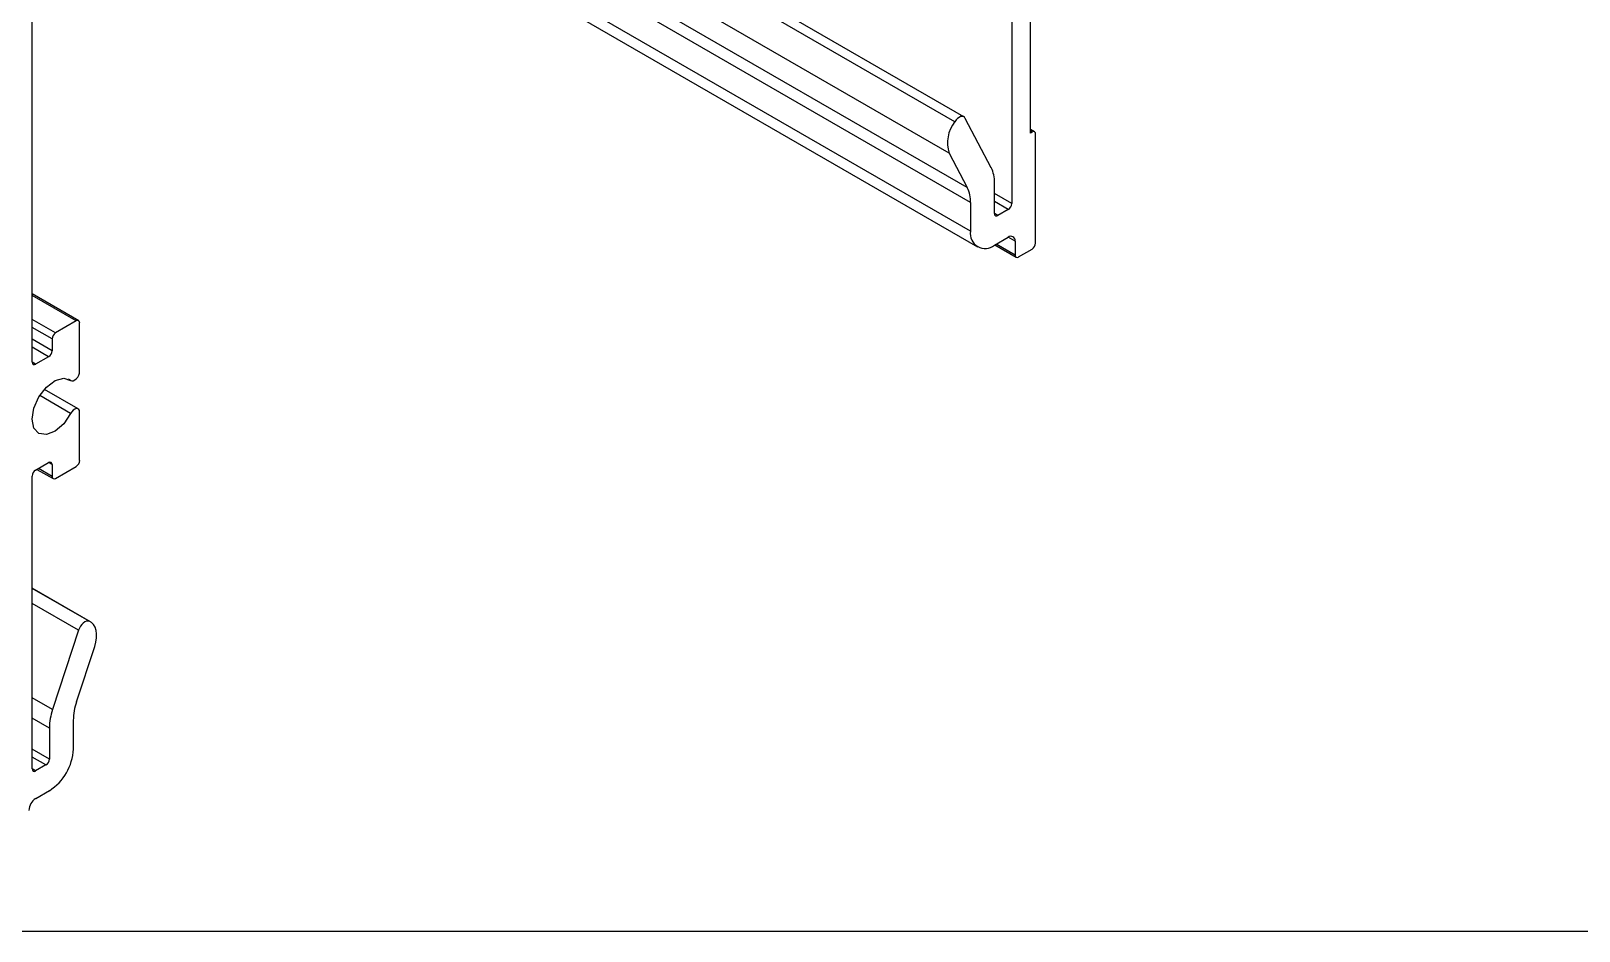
# Model space of a CAD drawing. Extents: x -0.1 to 12.3, y -8.6 to 0.1.
# Drawn here: x 3.074 to 6.271, y -8.608 to -6.749 of the extents above; entities that cross this region are included whole.
import ezdxf

# ---------------------------------------------------------------- set-up
doc = ezdxf.new("R2010")
doc.units = 0
doc.header["$LTSCALE"] = 0.5
doc.header["$MEASUREMENT"] = 0
doc.layers.add('Housing', color=150, linetype='CONTINUOUS')
doc.layers.add('Text-Unprinted', color=131, linetype='CONTINUOUS', plot=False)

msp = doc.modelspace()

# ---------------------------------------------------------------- linework, layer by layer
at = {"layer": 'Housing', "linetype": 'Continuous', "lineweight": 25, "transparency": 16777216}
for p, q in [((5.0006, -6.9266), (3.0767, -5.8159)), ((4.9816, -6.9365), (3.0767, -5.8368)), ((4.9701, -7.0016), (3.0767, -5.9085)), ((5.0076, -7.0727), (3.0767, -5.958)), ((5.0142, -7.1034), (3.0767, -5.9849)), ((3.2879, -6.19), (5.0287, -7.1949)), ((5.0142, -7.1629), (3.3009, -6.1738)), ((3.0767, -7.4332), (3.0767, -6.3993)), ((5.0992, -6.5008), (5.0992, -7.1056)), ((5.1379, -6.96), (5.1379, -6.7313)), ((5.0571, -7.0315), (5.0034, -6.9296)), ((5.1465, -6.9574), (5.1379, -6.9525)), ((5.1415, -6.9579), (5.1379, -6.9559)), ((5.1415, -6.9579), (5.1379, -6.96)), ((5.1485, -7.1874), (5.1485, -6.962)), ((4.9701, -7.0016), (5.0076, -7.0727)), ((5.0637, -7.1261), (5.0637, -7.0622)), ((5.0992, -7.1056), (5.0637, -7.0851)), ((5.0142, -7.1034), (5.0142, -7.1629)), ((5.0921, -7.1179), (5.0637, -7.1015)), ((5.0708, -7.1302), (5.0637, -7.1261)), ((5.0921, -7.1179), (5.0708, -7.1302)), ((5.0637, -7.1914), (5.092, -7.1751)), ((5.0643, -7.1911), (5.1082, -7.2164)), ((5.1061, -7.2119), (5.0672, -7.1894)), ((5.1061, -7.1833), (5.092, -7.1751)), ((5.1061, -7.1833), (5.1061, -7.2119)), ((5.1132, -7.2159), (5.1415, -7.1996)), ((3.1726, -7.3476), (3.0767, -7.2922)), ((3.1676, -7.3481), (3.0767, -7.2956)), ((3.1247, -7.3729), (3.0767, -7.3451)), ((3.1676, -7.3481), (3.1247, -7.3729)), ((3.1746, -7.4519), (3.1746, -7.3522)), ((3.1176, -7.3851), (3.0767, -7.3615)), ((3.1176, -7.4095), (3.0767, -7.3859)), ((3.1105, -7.4218), (3.0767, -7.4022)), ((3.1176, -7.3851), (3.1176, -7.4095)), ((3.0837, -7.4373), (3.0767, -7.4332)), ((3.1105, -7.4218), (3.0837, -7.4373)), ((3.1512, -7.468), (3.1565, -7.471)), ((3.156, -7.4707), (3.1515, -7.4681)), ((3.156, -7.5392), (3.0922, -7.5023)), ((3.1715, -7.5296), (3.1018, -7.4894)), ((3.1746, -7.6362), (3.1746, -7.5365)), ((3.0767, -8.2732), (3.0767, -7.6683)), ((3.0837, -7.6561), (3.1105, -7.6406)), ((3.0865, -7.6545), (3.1197, -7.6737)), ((3.1176, -7.6691), (3.0894, -7.6528)), ((3.1176, -7.6447), (3.1105, -7.6406)), ((3.1176, -7.6447), (3.1176, -7.6691)), ((3.1247, -7.6732), (3.1676, -7.6484)), ((3.1972, -7.9697), (3.0767, -7.9002)), ((3.1942, -7.9683), (3.0767, -7.9005)), ((3.1724, -7.9866), (3.0767, -7.9314)), ((3.1724, -7.9866), (3.1187, -8.1505)), ((3.1682, -8.1346), (3.2056, -8.0202)), ((3.1187, -8.1505), (3.0767, -8.1262)), ((3.1121, -8.1888), (3.0767, -8.1683)), ((3.1616, -8.2324), (3.1616, -8.1729)), ((3.1121, -8.1888), (3.1121, -8.2528)), ((3.1121, -8.2528), (3.0767, -8.2323)), ((3.105, -8.265), (3.0767, -8.2486)), ((3.0837, -8.2773), (3.0767, -8.2732)), ((3.105, -8.265), (3.0837, -8.2773)), ((3.0838, -8.3344), (3.1121, -8.3181))]:
    msp.add_line(p, q, dxfattribs=at)
at = {"layer": 'Housing', "linetype": 'Continuous', "lineweight": 25, "transparency": 16777216, "flags": 128}
for points in [[(5.0034, -6.9296), (5.0017, -6.9274), (4.9995, -6.926), (4.9968, -6.9256), (4.9937, -6.9261), (4.9905, -6.9276), (4.9873, -6.9299), (4.9843, -6.9329), (4.9816, -6.9365)], [(3.156, -7.5392), (3.1416, -7.5603), (3.124, -7.5756), (3.106, -7.5828), (3.0906, -7.5805), (3.0802, -7.5693), (3.0766, -7.5508), (3.0802, -7.5281), (3.0906, -7.5049), (3.106, -7.4849), (3.124, -7.4712), (3.1416, -7.4663), (3.156, -7.4707)], [(3.156, -7.4707), (3.1585, -7.4717), (3.1614, -7.4714), (3.1646, -7.4699), (3.1677, -7.4674), (3.1705, -7.464), (3.1727, -7.46), (3.1742, -7.4559), (3.1746, -7.4519)], [(3.1746, -7.5365), (3.1742, -7.5331), (3.1727, -7.5306), (3.1705, -7.5292), (3.1677, -7.529), (3.1646, -7.53), (3.1614, -7.5322), (3.1585, -7.5354), (3.156, -7.5392)], [(3.1942, -7.9683), (3.1915, -7.9679), (3.1884, -7.9683), (3.1852, -7.9697), (3.1821, -7.972), (3.179, -7.975), (3.1763, -7.9785), (3.174, -7.9825), (3.1724, -7.9866)], [(3.2056, -8.0202), (3.2081, -8.0113), (3.2094, -8.0026), (3.2095, -7.9944), (3.2086, -7.987), (3.2065, -7.9805), (3.2033, -7.9752), (3.1992, -7.9711), (3.1942, -7.9683)]]:
    msp.add_lwpolyline(points, dxfattribs=at)
at = {"layer": 'Housing', "linetype": 'Continuous', "lineweight": 25, "transparency": 16777216}
for centre, radius, start, end in [((5.0372, -6.9798), 0.0705, 142.0234, 198.0118), ((5.1442, -6.9613), 0.00437, 350.786, 129.2033), ((4.9977, -7.0603), 0.066, 358.4318, 25.9359), ((4.9482, -7.1016), 0.066, 358.4318, 25.9359), ((5.068, -7.1268), 0.00437, 170.786, 309.2033), ((5.0838, -7.1049), 0.0154, 302.6055, 357.3945), ((5.0444, -7.1678), 0.0306, 170.786, 309.2033), ((5.0975, -7.1819), 0.00873, 350.786, 129.2033), ((5.1332, -7.1867), 0.0154, 302.6055, 357.3945), ((5.1104, -7.2126), 0.00437, 170.786, 309.2033), ((3.1703, -7.3515), 0.00437, 350.786, 129.2033), ((3.133, -7.3858), 0.0154, 122.6055, 177.3945), ((3.1023, -7.4088), 0.0154, 302.6055, 357.3945), ((3.081, -7.4339), 0.00437, 170.786, 309.2033), ((3.1133, -7.644), 0.00437, 350.786, 129.2033), ((3.1593, -7.6355), 0.0154, 302.6055, 357.3945), ((3.092, -7.669), 0.0154, 122.6055, 177.3945), ((3.1219, -7.6698), 0.00437, 170.786, 309.2033), ((3.2367, -8.1906), 0.1247, 161.2194, 179.1697), ((3.2862, -8.1747), 0.1247, 161.2194, 179.1697), ((3.0541, -8.2275), 0.1076, 302.6055, 357.3945), ((3.081, -8.2739), 0.00437, 170.786, 309.2033), ((3.0967, -8.2521), 0.0154, 302.6055, 357.3945), ((3.1004, -8.3603), 0.0307, 122.6055, 177.3945)]:
    msp.add_arc(centre, radius, start, end, dxfattribs=at)
at = {"layer": 'Text-Unprinted', "ltscale": 0.5, "transparency": 16777216}
msp.add_lwpolyline([(0, -8.608), (12.2276, -8.608), (12.2276, 0), (0, 0)], close=True, dxfattribs=at)

doc.saveas('drawing.dxf')
